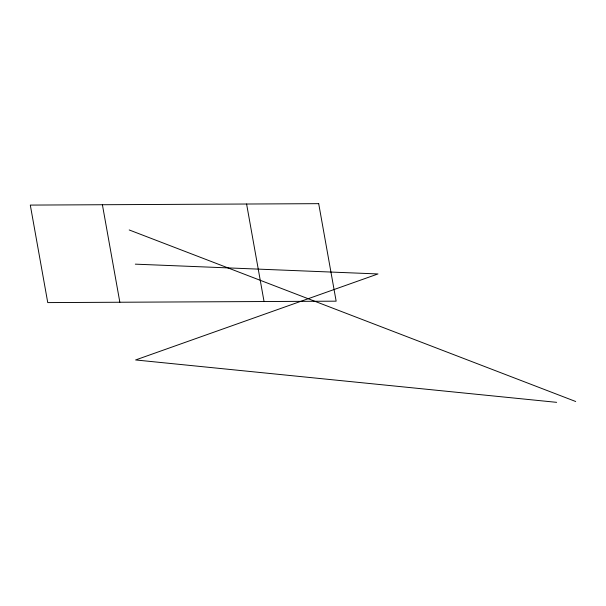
<?xml version="1.0" encoding="UTF-8"?>
<svg xmlns="http://www.w3.org/2000/svg" width="606" height="606" viewBox="0 0 606 606"><rect width="100%" height="100%" fill="white"/><g stroke="black" fill="none" stroke-linecap="round" stroke-linejoin="round"><path stroke-width="0.91" d="M135.32 264.155L377.97 273.95L135.608 359.956L556.634 402.339M129.199 229.954L575.7 401.505M246.597 204.017L264.049 301.53M102.399 204.73L119.852 302.243M318.695 203.661L30.3 205.086L47.753 302.599L336.148 301.174L318.695 203.661"/></g></svg>
